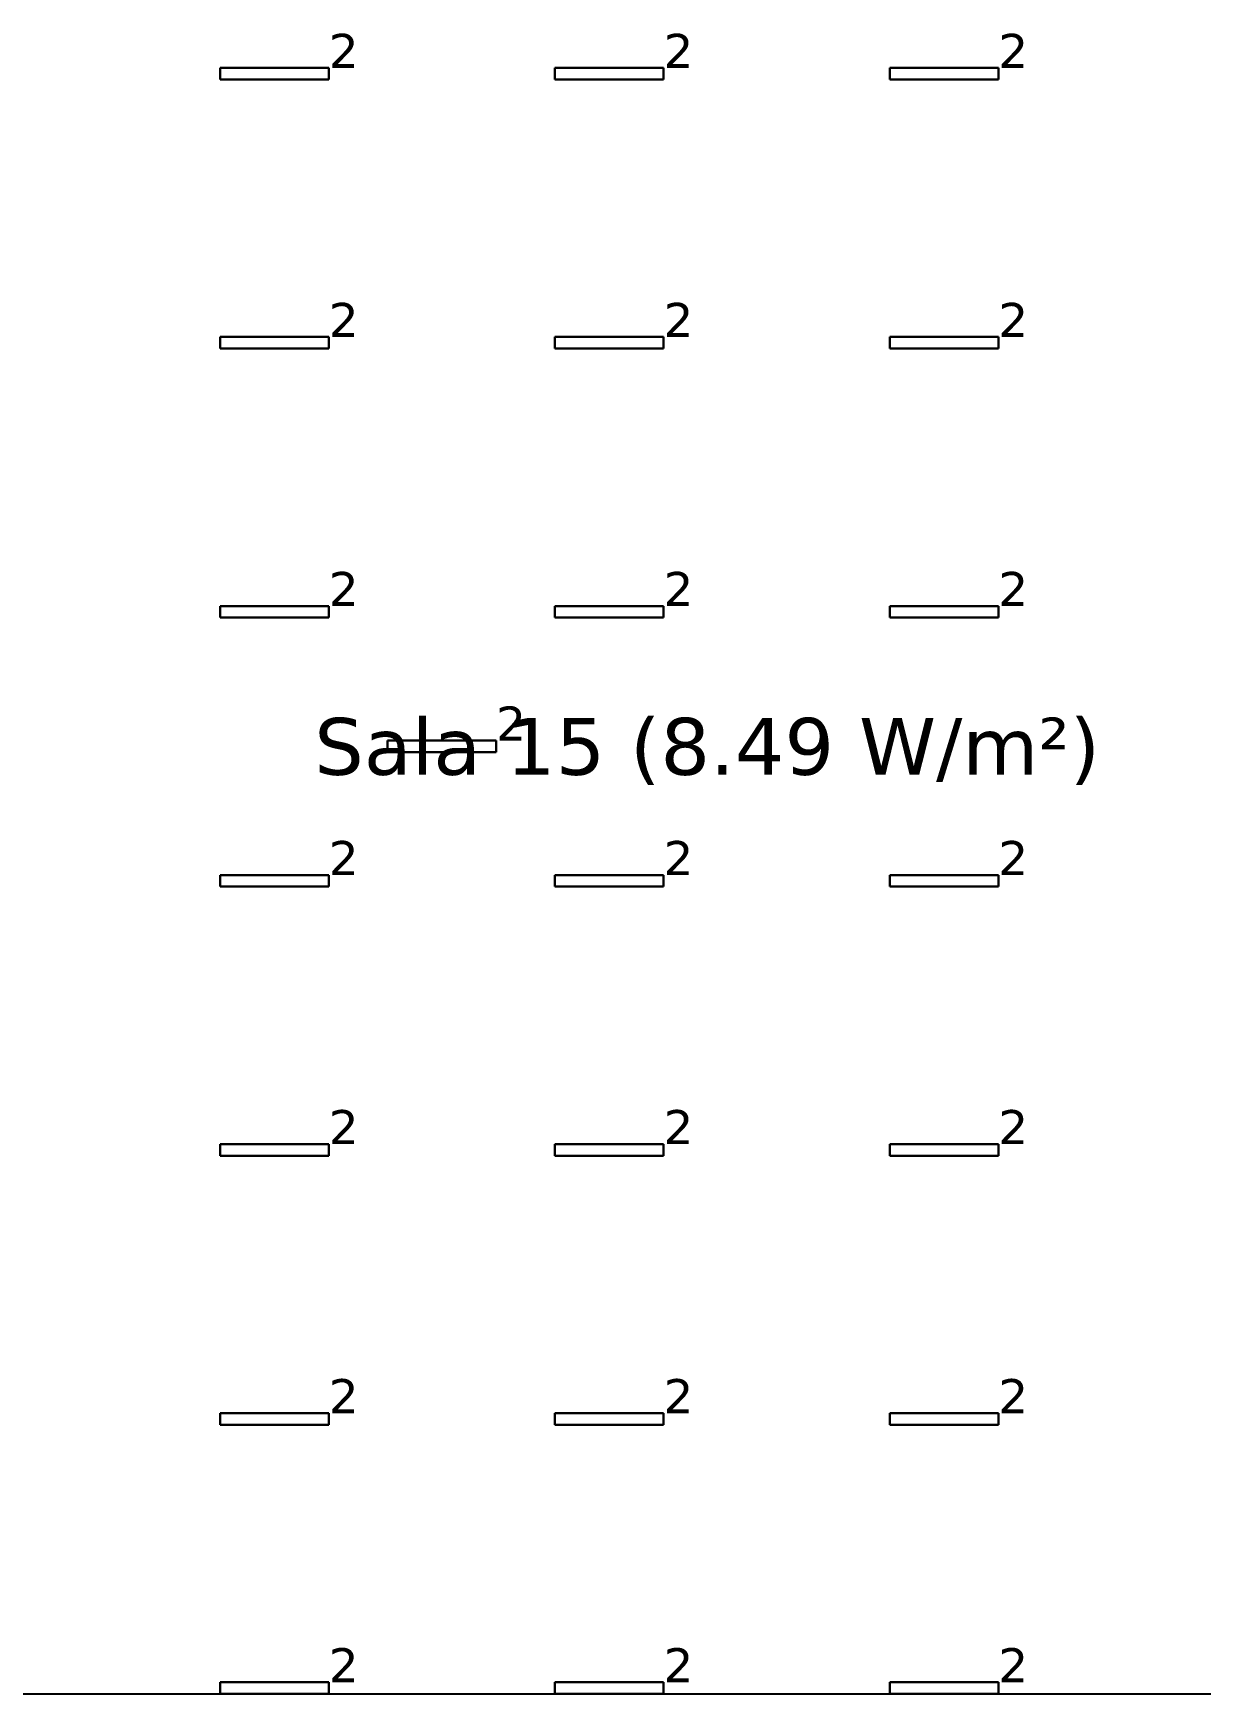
# Model space of a CAD drawing. Header units: inches. Extents: x 28 to 141, y 59 to 110.
# Drawn here: x 96.65 to 102.81, y 59.29 to 68.06 of the extents above; entities that cross this region are included whole.
import ezdxf

# ---------------------------------------------------------------- set-up
doc = ezdxf.new("R2010")
doc.units = ezdxf.units.IN
doc.header["$MEASUREMENT"] = 0
for name, color, linetype, true_color in [('DLX_BLD1_CALC', 3, 'Continuous', 0x00ff00), ('DLX_BLD1_DESC', 7, 'Continuous', 0x969696), ('DLX_BLD1_LUM', 7, 'Continuous', 0xffd400), ('DLX_BLD1_LUMKEY_IDX', 7, 'Continuous', 0x969696)]:
    doc.layers.add(name, color=color, linetype=linetype, true_color=true_color)
doc.styles.add('TableTextStyle', font='')
doc.styles.get('TableTextStyle').set_extended_font_data('VERDANA.TTF')

msp = doc.modelspace()

# ---------------------------------------------------------------- linework, layer by layer
at = {"layer": 'DLX_BLD1_CALC'}
msp.add_polyline3d([(88.8076, 59.2949, 0), (108.8054, 59.2949, 0)], dxfattribs=at)
at = {"layer": 'DLX_BLD1_LUM'}
for points in [[(97.637, 67.8141, 0), (97.637, 67.8751, 0)], [(97.637, 67.8751, 0), (97.637, 67.8751, 0)], [(97.637, 67.8751, 0), (97.637, 67.8141, 0)], [(97.637, 67.8751, 0), (98.21, 67.8751, 0)], [(98.21, 67.8751, 0), (97.637, 67.8751, 0)], [(97.637, 67.8751, 0), (97.637, 67.8751, 0)], [(97.637, 67.8751, 0), (97.637, 67.8141, 0)], [(98.21, 67.8751, 0), (97.637, 67.8751, 0)], [(97.637, 67.8141, 0), (97.637, 67.8751, 0)], [(97.637, 67.8751, 0), (98.21, 67.8751, 0)], [(98.21, 67.8751, 0), (98.21, 67.8141, 0)], [(98.21, 67.8141, 0), (98.21, 67.8751, 0)], [(98.21, 67.8751, 0), (98.21, 67.8751, 0)], [(98.21, 67.8751, 0), (98.21, 67.8751, 0)], [(98.21, 67.8141, 0), (98.21, 67.8751, 0)], [(98.21, 67.8751, 0), (98.21, 67.8141, 0)], [(99.4029, 67.8141, 0), (99.4029, 67.8751, 0)], [(99.4029, 67.8751, 0), (99.4029, 67.8751, 0)], [(99.4029, 67.8751, 0), (99.4029, 67.8141, 0)], [(99.4029, 67.8751, 0), (99.9759, 67.8751, 0)], [(99.9759, 67.8751, 0), (99.4029, 67.8751, 0)], [(99.4029, 67.8751, 0), (99.4029, 67.8751, 0)], [(99.4029, 67.8751, 0), (99.4029, 67.8141, 0)], [(99.9759, 67.8751, 0), (99.4029, 67.8751, 0)], [(99.4029, 67.8141, 0), (99.4029, 67.8751, 0)], [(99.4029, 67.8751, 0), (99.9759, 67.8751, 0)], [(99.9759, 67.8751, 0), (99.9759, 67.8141, 0)], [(99.9759, 67.8141, 0), (99.9759, 67.8751, 0)], [(99.9759, 67.8751, 0), (99.9759, 67.8751, 0)], [(99.9759, 67.8751, 0), (99.9759, 67.8751, 0)], [(99.9759, 67.8141, 0), (99.9759, 67.8751, 0)], [(99.9759, 67.8751, 0), (99.9759, 67.8141, 0)], [(101.1688, 67.8141, 0), (101.1688, 67.8751, 0)], [(101.1688, 67.8751, 0), (101.1688, 67.8751, 0)], [(101.1688, 67.8751, 0), (101.1688, 67.8141, 0)], [(101.1688, 67.8751, 0), (101.7418, 67.8751, 0)], [(101.7418, 67.8751, 0), (101.1688, 67.8751, 0)], [(101.1688, 67.8751, 0), (101.1688, 67.8751, 0)], [(101.1688, 67.8751, 0), (101.1688, 67.8141, 0)], [(101.7418, 67.8751, 0), (101.1688, 67.8751, 0)], [(101.1688, 67.8141, 0), (101.1688, 67.8751, 0)], [(101.1688, 67.8751, 0), (101.7418, 67.8751, 0)], [(101.7418, 67.8751, 0), (101.7418, 67.8141, 0)], [(101.7418, 67.8141, 0), (101.7418, 67.8751, 0)], [(101.7418, 67.8751, 0), (101.7418, 67.8751, 0)], [(101.7418, 67.8751, 0), (101.7418, 67.8751, 0)], [(101.7418, 67.8141, 0), (101.7418, 67.8751, 0)], [(101.7418, 67.8751, 0), (101.7418, 67.8141, 0)], [(98.21, 67.8141, 0), (97.637, 67.8141, 0)], [(97.637, 67.8141, 0), (97.637, 67.8141, 0)], [(97.637, 67.8141, 0), (98.21, 67.8141, 0)], [(97.637, 67.8141, 0), (97.637, 67.8141, 0)], [(97.637, 67.8141, 0), (98.21, 67.8141, 0)], [(98.21, 67.8141, 0), (97.637, 67.8141, 0)], [(98.21, 67.8141, 0), (98.21, 67.8141, 0)], [(98.21, 67.8141, 0), (98.21, 67.8141, 0)], [(99.9759, 67.8141, 0), (99.4029, 67.8141, 0)], [(99.4029, 67.8141, 0), (99.4029, 67.8141, 0)], [(99.4029, 67.8141, 0), (99.9759, 67.8141, 0)], [(99.4029, 67.8141, 0), (99.4029, 67.8141, 0)], [(99.4029, 67.8141, 0), (99.9759, 67.8141, 0)], [(99.9759, 67.8141, 0), (99.4029, 67.8141, 0)], [(99.9759, 67.8141, 0), (99.9759, 67.8141, 0)], [(99.9759, 67.8141, 0), (99.9759, 67.8141, 0)], [(101.7418, 67.8141, 0), (101.1688, 67.8141, 0)], [(101.1688, 67.8141, 0), (101.1688, 67.8141, 0)], [(101.1688, 67.8141, 0), (101.7418, 67.8141, 0)], [(101.1688, 67.8141, 0), (101.1688, 67.8141, 0)], [(101.1688, 67.8141, 0), (101.7418, 67.8141, 0)], [(101.7418, 67.8141, 0), (101.1688, 67.8141, 0)], [(101.7418, 67.8141, 0), (101.7418, 67.8141, 0)], [(101.7418, 67.8141, 0), (101.7418, 67.8141, 0)], [(97.637, 66.3942, 0), (97.637, 66.4552, 0)], [(97.637, 66.4552, 0), (97.637, 66.4552, 0)], [(97.637, 66.4552, 0), (97.637, 66.3942, 0)], [(97.637, 66.4552, 0), (98.21, 66.4552, 0)], [(98.21, 66.4552, 0), (97.637, 66.4552, 0)], [(97.637, 66.4552, 0), (97.637, 66.4552, 0)], [(97.637, 66.4552, 0), (97.637, 66.3942, 0)], [(98.21, 66.4552, 0), (97.637, 66.4552, 0)], [(97.637, 66.3942, 0), (97.637, 66.4552, 0)], [(97.637, 66.4552, 0), (98.21, 66.4552, 0)], [(98.21, 66.4552, 0), (98.21, 66.3942, 0)], [(98.21, 66.3942, 0), (98.21, 66.4552, 0)], [(98.21, 66.4552, 0), (98.21, 66.4552, 0)], [(98.21, 66.4552, 0), (98.21, 66.4552, 0)], [(98.21, 66.3942, 0), (98.21, 66.4552, 0)], [(98.21, 66.4552, 0), (98.21, 66.3942, 0)], [(99.4029, 66.3942, 0), (99.4029, 66.4552, 0)], [(99.4029, 66.4552, 0), (99.4029, 66.4552, 0)], [(99.4029, 66.4552, 0), (99.4029, 66.3942, 0)], [(99.4029, 66.4552, 0), (99.9759, 66.4552, 0)], [(99.9759, 66.4552, 0), (99.4029, 66.4552, 0)], [(99.4029, 66.4552, 0), (99.4029, 66.4552, 0)], [(99.4029, 66.4552, 0), (99.4029, 66.3942, 0)], [(99.9759, 66.4552, 0), (99.4029, 66.4552, 0)], [(99.4029, 66.3942, 0), (99.4029, 66.4552, 0)], [(99.4029, 66.4552, 0), (99.9759, 66.4552, 0)], [(99.9759, 66.4552, 0), (99.9759, 66.3942, 0)], [(99.9759, 66.3942, 0), (99.9759, 66.4552, 0)], [(99.9759, 66.4552, 0), (99.9759, 66.4552, 0)], [(99.9759, 66.4552, 0), (99.9759, 66.4552, 0)], [(99.9759, 66.3942, 0), (99.9759, 66.4552, 0)], [(99.9759, 66.4552, 0), (99.9759, 66.3942, 0)], [(101.1688, 66.3942, 0), (101.1688, 66.4552, 0)], [(101.1688, 66.4552, 0), (101.1688, 66.4552, 0)], [(101.1688, 66.4552, 0), (101.1688, 66.3942, 0)], [(101.1688, 66.4552, 0), (101.7418, 66.4552, 0)], [(101.7418, 66.4552, 0), (101.1688, 66.4552, 0)], [(101.1688, 66.4552, 0), (101.1688, 66.4552, 0)], [(101.1688, 66.4552, 0), (101.1688, 66.3942, 0)], [(101.7418, 66.4552, 0), (101.1688, 66.4552, 0)], [(101.1688, 66.3942, 0), (101.1688, 66.4552, 0)], [(101.1688, 66.4552, 0), (101.7418, 66.4552, 0)], [(101.7418, 66.4552, 0), (101.7418, 66.3942, 0)], [(101.7418, 66.3942, 0), (101.7418, 66.4552, 0)], [(101.7418, 66.4552, 0), (101.7418, 66.4552, 0)], [(101.7418, 66.4552, 0), (101.7418, 66.4552, 0)], [(101.7418, 66.3942, 0), (101.7418, 66.4552, 0)], [(101.7418, 66.4552, 0), (101.7418, 66.3942, 0)], [(98.21, 66.3942, 0), (97.637, 66.3942, 0)], [(97.637, 66.3942, 0), (97.637, 66.3942, 0)], [(97.637, 66.3942, 0), (98.21, 66.3942, 0)], [(97.637, 66.3942, 0), (97.637, 66.3942, 0)], [(97.637, 66.3942, 0), (98.21, 66.3942, 0)], [(98.21, 66.3942, 0), (97.637, 66.3942, 0)], [(98.21, 66.3942, 0), (98.21, 66.3942, 0)], [(98.21, 66.3942, 0), (98.21, 66.3942, 0)], [(99.9759, 66.3942, 0), (99.4029, 66.3942, 0)], [(99.4029, 66.3942, 0), (99.4029, 66.3942, 0)], [(99.4029, 66.3942, 0), (99.9759, 66.3942, 0)], [(99.4029, 66.3942, 0), (99.4029, 66.3942, 0)], [(99.4029, 66.3942, 0), (99.9759, 66.3942, 0)], [(99.9759, 66.3942, 0), (99.4029, 66.3942, 0)], [(99.9759, 66.3942, 0), (99.9759, 66.3942, 0)], [(99.9759, 66.3942, 0), (99.9759, 66.3942, 0)], [(101.7418, 66.3942, 0), (101.1688, 66.3942, 0)], [(101.1688, 66.3942, 0), (101.1688, 66.3942, 0)], [(101.1688, 66.3942, 0), (101.7418, 66.3942, 0)], [(101.1688, 66.3942, 0), (101.1688, 66.3942, 0)], [(101.1688, 66.3942, 0), (101.7418, 66.3942, 0)], [(101.7418, 66.3942, 0), (101.1688, 66.3942, 0)], [(101.7418, 66.3942, 0), (101.7418, 66.3942, 0)], [(101.7418, 66.3942, 0), (101.7418, 66.3942, 0)], [(97.637, 64.9743, 0), (97.637, 65.0354, 0)], [(97.637, 65.0354, 0), (97.637, 65.0354, 0)], [(97.637, 65.0354, 0), (97.637, 64.9743, 0)], [(97.637, 65.0354, 0), (98.21, 65.0354, 0)], [(98.21, 65.0354, 0), (97.637, 65.0354, 0)], [(97.637, 65.0354, 0), (97.637, 65.0354, 0)], [(97.637, 65.0354, 0), (97.637, 64.9743, 0)], [(98.21, 65.0354, 0), (97.637, 65.0354, 0)], [(97.637, 64.9743, 0), (97.637, 65.0354, 0)], [(97.637, 65.0354, 0), (98.21, 65.0354, 0)], [(98.21, 65.0354, 0), (98.21, 64.9743, 0)], [(98.21, 64.9743, 0), (98.21, 65.0354, 0)], [(98.21, 65.0354, 0), (98.21, 65.0354, 0)], [(98.21, 65.0354, 0), (98.21, 65.0354, 0)], [(98.21, 64.9743, 0), (98.21, 65.0354, 0)], [(98.21, 65.0354, 0), (98.21, 64.9743, 0)], [(99.4029, 64.9743, 0), (99.4029, 65.0354, 0)], [(99.4029, 65.0354, 0), (99.4029, 65.0354, 0)], [(99.4029, 65.0354, 0), (99.4029, 64.9743, 0)], [(99.4029, 65.0354, 0), (99.9759, 65.0354, 0)], [(99.9759, 65.0354, 0), (99.4029, 65.0354, 0)], [(99.4029, 65.0354, 0), (99.4029, 65.0354, 0)], [(99.4029, 65.0354, 0), (99.4029, 64.9743, 0)], [(99.9759, 65.0354, 0), (99.4029, 65.0354, 0)], [(99.4029, 64.9743, 0), (99.4029, 65.0354, 0)], [(99.4029, 65.0354, 0), (99.9759, 65.0354, 0)], [(99.9759, 65.0354, 0), (99.9759, 64.9743, 0)], [(99.9759, 64.9743, 0), (99.9759, 65.0354, 0)], [(99.9759, 65.0354, 0), (99.9759, 65.0354, 0)], [(99.9759, 65.0354, 0), (99.9759, 65.0354, 0)], [(99.9759, 64.9743, 0), (99.9759, 65.0354, 0)], [(99.9759, 65.0354, 0), (99.9759, 64.9743, 0)], [(101.1688, 64.9743, 0), (101.1688, 65.0354, 0)], [(101.1688, 65.0354, 0), (101.1688, 65.0354, 0)], [(101.1688, 65.0354, 0), (101.1688, 64.9743, 0)], [(101.1688, 65.0354, 0), (101.7418, 65.0354, 0)], [(101.7418, 65.0354, 0), (101.1688, 65.0354, 0)], [(101.1688, 65.0354, 0), (101.1688, 65.0354, 0)], [(101.1688, 65.0354, 0), (101.1688, 64.9743, 0)], [(101.7418, 65.0354, 0), (101.1688, 65.0354, 0)], [(101.1688, 64.9743, 0), (101.1688, 65.0354, 0)], [(101.1688, 65.0354, 0), (101.7418, 65.0354, 0)], [(101.7418, 65.0354, 0), (101.7418, 64.9743, 0)], [(101.7418, 64.9743, 0), (101.7418, 65.0354, 0)], [(101.7418, 65.0354, 0), (101.7418, 65.0354, 0)], [(101.7418, 65.0354, 0), (101.7418, 65.0354, 0)], [(101.7418, 64.9743, 0), (101.7418, 65.0354, 0)], [(101.7418, 65.0354, 0), (101.7418, 64.9743, 0)], [(98.21, 64.9743, 0), (97.637, 64.9743, 0)], [(97.637, 64.9743, 0), (97.637, 64.9743, 0)], [(97.637, 64.9743, 0), (98.21, 64.9743, 0)], [(97.637, 64.9743, 0), (97.637, 64.9743, 0)], [(97.637, 64.9743, 0), (98.21, 64.9743, 0)], [(98.21, 64.9743, 0), (97.637, 64.9743, 0)], [(98.21, 64.9743, 0), (98.21, 64.9743, 0)], [(98.21, 64.9743, 0), (98.21, 64.9743, 0)], [(99.9759, 64.9743, 0), (99.4029, 64.9743, 0)], [(99.4029, 64.9743, 0), (99.4029, 64.9743, 0)], [(99.4029, 64.9743, 0), (99.9759, 64.9743, 0)], [(99.4029, 64.9743, 0), (99.4029, 64.9743, 0)], [(99.4029, 64.9743, 0), (99.9759, 64.9743, 0)], [(99.9759, 64.9743, 0), (99.4029, 64.9743, 0)], [(99.9759, 64.9743, 0), (99.9759, 64.9743, 0)], [(99.9759, 64.9743, 0), (99.9759, 64.9743, 0)], [(101.7418, 64.9743, 0), (101.1688, 64.9743, 0)], [(101.1688, 64.9743, 0), (101.1688, 64.9743, 0)], [(101.1688, 64.9743, 0), (101.7418, 64.9743, 0)], [(101.1688, 64.9743, 0), (101.1688, 64.9743, 0)], [(101.1688, 64.9743, 0), (101.7418, 64.9743, 0)], [(101.7418, 64.9743, 0), (101.1688, 64.9743, 0)], [(101.7418, 64.9743, 0), (101.7418, 64.9743, 0)], [(101.7418, 64.9743, 0), (101.7418, 64.9743, 0)], [(98.52, 64.2644, 0), (98.52, 64.3254, 0)], [(98.52, 64.3254, 0), (98.52, 64.3254, 0)], [(98.52, 64.3254, 0), (98.52, 64.2644, 0)], [(98.52, 64.3254, 0), (99.093, 64.3254, 0)], [(99.093, 64.3254, 0), (98.52, 64.3254, 0)], [(98.52, 64.3254, 0), (98.52, 64.3254, 0)], [(98.52, 64.3254, 0), (98.52, 64.2644, 0)], [(99.093, 64.3254, 0), (98.52, 64.3254, 0)], [(98.52, 64.2644, 0), (98.52, 64.3254, 0)], [(98.52, 64.3254, 0), (99.093, 64.3254, 0)], [(99.093, 64.3254, 0), (99.093, 64.2644, 0)], [(99.093, 64.2644, 0), (99.093, 64.3254, 0)], [(99.093, 64.3254, 0), (99.093, 64.3254, 0)], [(99.093, 64.3254, 0), (99.093, 64.3254, 0)], [(99.093, 64.2644, 0), (99.093, 64.3254, 0)], [(99.093, 64.3254, 0), (99.093, 64.2644, 0)], [(99.093, 64.2644, 0), (98.52, 64.2644, 0)], [(98.52, 64.2644, 0), (98.52, 64.2644, 0)], [(98.52, 64.2644, 0), (99.093, 64.2644, 0)], [(98.52, 64.2644, 0), (98.52, 64.2644, 0)], [(98.52, 64.2644, 0), (99.093, 64.2644, 0)], [(99.093, 64.2644, 0), (98.52, 64.2644, 0)], [(99.093, 64.2644, 0), (99.093, 64.2644, 0)], [(99.093, 64.2644, 0), (99.093, 64.2644, 0)], [(97.637, 63.5545, 0), (97.637, 63.6155, 0)], [(97.637, 63.6155, 0), (97.637, 63.6155, 0)], [(97.637, 63.6155, 0), (97.637, 63.5545, 0)], [(97.637, 63.6155, 0), (98.21, 63.6155, 0)], [(98.21, 63.6155, 0), (97.637, 63.6155, 0)], [(97.637, 63.6155, 0), (97.637, 63.6155, 0)], [(97.637, 63.6155, 0), (97.637, 63.5545, 0)], [(98.21, 63.6155, 0), (97.637, 63.6155, 0)], [(97.637, 63.5545, 0), (97.637, 63.6155, 0)], [(97.637, 63.6155, 0), (98.21, 63.6155, 0)], [(98.21, 63.5545, 0), (97.637, 63.5545, 0)], [(97.637, 63.5545, 0), (97.637, 63.5545, 0)], [(97.637, 63.5545, 0), (98.21, 63.5545, 0)], [(97.637, 63.5545, 0), (97.637, 63.5545, 0)], [(97.637, 63.5545, 0), (98.21, 63.5545, 0)], [(98.21, 63.5545, 0), (97.637, 63.5545, 0)], [(98.21, 63.6155, 0), (98.21, 63.5545, 0)], [(98.21, 63.5545, 0), (98.21, 63.6155, 0)], [(98.21, 63.6155, 0), (98.21, 63.6155, 0)], [(98.21, 63.6155, 0), (98.21, 63.6155, 0)], [(98.21, 63.5545, 0), (98.21, 63.6155, 0)], [(98.21, 63.6155, 0), (98.21, 63.5545, 0)], [(98.21, 63.5545, 0), (98.21, 63.5545, 0)], [(98.21, 63.5545, 0), (98.21, 63.5545, 0)], [(99.4029, 63.5545, 0), (99.4029, 63.6155, 0)], [(99.4029, 63.6155, 0), (99.4029, 63.6155, 0)], [(99.4029, 63.6155, 0), (99.4029, 63.5545, 0)], [(99.4029, 63.6155, 0), (99.9759, 63.6155, 0)], [(99.9759, 63.6155, 0), (99.4029, 63.6155, 0)], [(99.4029, 63.6155, 0), (99.4029, 63.6155, 0)], [(99.4029, 63.6155, 0), (99.4029, 63.5545, 0)], [(99.9759, 63.6155, 0), (99.4029, 63.6155, 0)], [(99.4029, 63.5545, 0), (99.4029, 63.6155, 0)], [(99.4029, 63.6155, 0), (99.9759, 63.6155, 0)], [(99.9759, 63.5545, 0), (99.4029, 63.5545, 0)], [(99.4029, 63.5545, 0), (99.4029, 63.5545, 0)], [(99.4029, 63.5545, 0), (99.9759, 63.5545, 0)], [(99.4029, 63.5545, 0), (99.4029, 63.5545, 0)], [(99.4029, 63.5545, 0), (99.9759, 63.5545, 0)], [(99.9759, 63.5545, 0), (99.4029, 63.5545, 0)], [(99.9759, 63.6155, 0), (99.9759, 63.5545, 0)], [(99.9759, 63.5545, 0), (99.9759, 63.6155, 0)], [(99.9759, 63.6155, 0), (99.9759, 63.6155, 0)], [(99.9759, 63.6155, 0), (99.9759, 63.6155, 0)], [(99.9759, 63.5545, 0), (99.9759, 63.6155, 0)], [(99.9759, 63.6155, 0), (99.9759, 63.5545, 0)], [(99.9759, 63.5545, 0), (99.9759, 63.5545, 0)], [(99.9759, 63.5545, 0), (99.9759, 63.5545, 0)], [(101.1688, 63.5545, 0), (101.1688, 63.6155, 0)], [(101.1688, 63.6155, 0), (101.1688, 63.6155, 0)], [(101.1688, 63.6155, 0), (101.1688, 63.5545, 0)], [(101.1688, 63.6155, 0), (101.7418, 63.6155, 0)], [(101.7418, 63.6155, 0), (101.1688, 63.6155, 0)], [(101.1688, 63.6155, 0), (101.1688, 63.6155, 0)], [(101.1688, 63.6155, 0), (101.1688, 63.5545, 0)], [(101.7418, 63.6155, 0), (101.1688, 63.6155, 0)], [(101.1688, 63.5545, 0), (101.1688, 63.6155, 0)], [(101.1688, 63.6155, 0), (101.7418, 63.6155, 0)], [(101.7418, 63.5545, 0), (101.1688, 63.5545, 0)], [(101.1688, 63.5545, 0), (101.1688, 63.5545, 0)], [(101.1688, 63.5545, 0), (101.7418, 63.5545, 0)], [(101.1688, 63.5545, 0), (101.1688, 63.5545, 0)], [(101.1688, 63.5545, 0), (101.7418, 63.5545, 0)], [(101.7418, 63.5545, 0), (101.1688, 63.5545, 0)], [(101.7418, 63.6155, 0), (101.7418, 63.5545, 0)], [(101.7418, 63.5545, 0), (101.7418, 63.6155, 0)], [(101.7418, 63.6155, 0), (101.7418, 63.6155, 0)], [(101.7418, 63.6155, 0), (101.7418, 63.6155, 0)], [(101.7418, 63.5545, 0), (101.7418, 63.6155, 0)], [(101.7418, 63.6155, 0), (101.7418, 63.5545, 0)], [(101.7418, 63.5545, 0), (101.7418, 63.5545, 0)], [(101.7418, 63.5545, 0), (101.7418, 63.5545, 0)], [(97.637, 62.1346, 0), (97.637, 62.1956, 0)], [(97.637, 62.1956, 0), (97.637, 62.1956, 0)], [(97.637, 62.1956, 0), (97.637, 62.1346, 0)], [(97.637, 62.1956, 0), (98.21, 62.1956, 0)], [(98.21, 62.1956, 0), (97.637, 62.1956, 0)], [(97.637, 62.1956, 0), (97.637, 62.1956, 0)], [(97.637, 62.1956, 0), (97.637, 62.1346, 0)], [(98.21, 62.1956, 0), (97.637, 62.1956, 0)], [(97.637, 62.1346, 0), (97.637, 62.1956, 0)], [(97.637, 62.1956, 0), (98.21, 62.1956, 0)], [(98.21, 62.1346, 0), (97.637, 62.1346, 0)], [(97.637, 62.1346, 0), (97.637, 62.1346, 0)], [(97.637, 62.1346, 0), (98.21, 62.1346, 0)], [(97.637, 62.1346, 0), (97.637, 62.1346, 0)], [(97.637, 62.1346, 0), (98.21, 62.1346, 0)], [(98.21, 62.1346, 0), (97.637, 62.1346, 0)], [(98.21, 62.1956, 0), (98.21, 62.1346, 0)], [(98.21, 62.1346, 0), (98.21, 62.1956, 0)], [(98.21, 62.1956, 0), (98.21, 62.1956, 0)], [(98.21, 62.1956, 0), (98.21, 62.1956, 0)], [(98.21, 62.1346, 0), (98.21, 62.1956, 0)], [(98.21, 62.1956, 0), (98.21, 62.1346, 0)], [(98.21, 62.1346, 0), (98.21, 62.1346, 0)], [(98.21, 62.1346, 0), (98.21, 62.1346, 0)], [(99.4029, 62.1346, 0), (99.4029, 62.1956, 0)], [(99.4029, 62.1956, 0), (99.4029, 62.1956, 0)], [(99.4029, 62.1956, 0), (99.4029, 62.1346, 0)], [(99.4029, 62.1956, 0), (99.9759, 62.1956, 0)], [(99.9759, 62.1956, 0), (99.4029, 62.1956, 0)], [(99.4029, 62.1956, 0), (99.4029, 62.1956, 0)], [(99.4029, 62.1956, 0), (99.4029, 62.1346, 0)], [(99.9759, 62.1956, 0), (99.4029, 62.1956, 0)], [(99.4029, 62.1346, 0), (99.4029, 62.1956, 0)], [(99.4029, 62.1956, 0), (99.9759, 62.1956, 0)], [(99.9759, 62.1346, 0), (99.4029, 62.1346, 0)], [(99.4029, 62.1346, 0), (99.4029, 62.1346, 0)], [(99.4029, 62.1346, 0), (99.9759, 62.1346, 0)], [(99.4029, 62.1346, 0), (99.4029, 62.1346, 0)], [(99.4029, 62.1346, 0), (99.9759, 62.1346, 0)], [(99.9759, 62.1346, 0), (99.4029, 62.1346, 0)], [(99.9759, 62.1956, 0), (99.9759, 62.1346, 0)], [(99.9759, 62.1346, 0), (99.9759, 62.1956, 0)], [(99.9759, 62.1956, 0), (99.9759, 62.1956, 0)], [(99.9759, 62.1956, 0), (99.9759, 62.1956, 0)], [(99.9759, 62.1346, 0), (99.9759, 62.1956, 0)], [(99.9759, 62.1956, 0), (99.9759, 62.1346, 0)], [(99.9759, 62.1346, 0), (99.9759, 62.1346, 0)], [(99.9759, 62.1346, 0), (99.9759, 62.1346, 0)], [(101.1688, 62.1346, 0), (101.1688, 62.1956, 0)], [(101.1688, 62.1956, 0), (101.1688, 62.1956, 0)], [(101.1688, 62.1956, 0), (101.1688, 62.1346, 0)], [(101.1688, 62.1956, 0), (101.7418, 62.1956, 0)], [(101.7418, 62.1956, 0), (101.1688, 62.1956, 0)], [(101.1688, 62.1956, 0), (101.1688, 62.1956, 0)], [(101.1688, 62.1956, 0), (101.1688, 62.1346, 0)], [(101.7418, 62.1956, 0), (101.1688, 62.1956, 0)], [(101.1688, 62.1346, 0), (101.1688, 62.1956, 0)], [(101.1688, 62.1956, 0), (101.7418, 62.1956, 0)], [(101.7418, 62.1346, 0), (101.1688, 62.1346, 0)], [(101.1688, 62.1346, 0), (101.1688, 62.1346, 0)], [(101.1688, 62.1346, 0), (101.7418, 62.1346, 0)], [(101.1688, 62.1346, 0), (101.1688, 62.1346, 0)], [(101.1688, 62.1346, 0), (101.7418, 62.1346, 0)], [(101.7418, 62.1346, 0), (101.1688, 62.1346, 0)], [(101.7418, 62.1956, 0), (101.7418, 62.1346, 0)], [(101.7418, 62.1346, 0), (101.7418, 62.1956, 0)], [(101.7418, 62.1956, 0), (101.7418, 62.1956, 0)], [(101.7418, 62.1956, 0), (101.7418, 62.1956, 0)], [(101.7418, 62.1346, 0), (101.7418, 62.1956, 0)], [(101.7418, 62.1956, 0), (101.7418, 62.1346, 0)], [(101.7418, 62.1346, 0), (101.7418, 62.1346, 0)], [(101.7418, 62.1346, 0), (101.7418, 62.1346, 0)], [(97.637, 60.7148, 0), (97.637, 60.7758, 0)], [(97.637, 60.7758, 0), (97.637, 60.7758, 0)], [(97.637, 60.7758, 0), (97.637, 60.7148, 0)], [(97.637, 60.7758, 0), (98.21, 60.7758, 0)], [(98.21, 60.7758, 0), (97.637, 60.7758, 0)], [(97.637, 60.7758, 0), (97.637, 60.7758, 0)], [(97.637, 60.7758, 0), (97.637, 60.7148, 0)], [(98.21, 60.7758, 0), (97.637, 60.7758, 0)], [(97.637, 60.7148, 0), (97.637, 60.7758, 0)], [(97.637, 60.7758, 0), (98.21, 60.7758, 0)], [(98.21, 60.7758, 0), (98.21, 60.7148, 0)], [(98.21, 60.7148, 0), (98.21, 60.7758, 0)], [(98.21, 60.7758, 0), (98.21, 60.7758, 0)], [(98.21, 60.7758, 0), (98.21, 60.7758, 0)], [(98.21, 60.7148, 0), (98.21, 60.7758, 0)], [(98.21, 60.7758, 0), (98.21, 60.7148, 0)], [(99.4029, 60.7148, 0), (99.4029, 60.7758, 0)], [(99.4029, 60.7758, 0), (99.4029, 60.7758, 0)], [(99.4029, 60.7758, 0), (99.4029, 60.7148, 0)], [(99.4029, 60.7758, 0), (99.9759, 60.7758, 0)], [(99.9759, 60.7758, 0), (99.4029, 60.7758, 0)], [(99.4029, 60.7758, 0), (99.4029, 60.7758, 0)], [(99.4029, 60.7758, 0), (99.4029, 60.7148, 0)], [(99.9759, 60.7758, 0), (99.4029, 60.7758, 0)], [(99.4029, 60.7148, 0), (99.4029, 60.7758, 0)], [(99.4029, 60.7758, 0), (99.9759, 60.7758, 0)], [(99.9759, 60.7758, 0), (99.9759, 60.7148, 0)], [(99.9759, 60.7148, 0), (99.9759, 60.7758, 0)], [(99.9759, 60.7758, 0), (99.9759, 60.7758, 0)], [(99.9759, 60.7758, 0), (99.9759, 60.7758, 0)], [(99.9759, 60.7148, 0), (99.9759, 60.7758, 0)], [(99.9759, 60.7758, 0), (99.9759, 60.7148, 0)], [(101.1688, 60.7148, 0), (101.1688, 60.7758, 0)], [(101.1688, 60.7758, 0), (101.1688, 60.7758, 0)], [(101.1688, 60.7758, 0), (101.1688, 60.7148, 0)], [(101.1688, 60.7758, 0), (101.7418, 60.7758, 0)], [(101.7418, 60.7758, 0), (101.1688, 60.7758, 0)], [(101.1688, 60.7758, 0), (101.1688, 60.7758, 0)], [(101.1688, 60.7758, 0), (101.1688, 60.7148, 0)], [(101.7418, 60.7758, 0), (101.1688, 60.7758, 0)], [(101.1688, 60.7148, 0), (101.1688, 60.7758, 0)], [(101.1688, 60.7758, 0), (101.7418, 60.7758, 0)], [(101.7418, 60.7758, 0), (101.7418, 60.7148, 0)], [(101.7418, 60.7148, 0), (101.7418, 60.7758, 0)], [(101.7418, 60.7758, 0), (101.7418, 60.7758, 0)], [(101.7418, 60.7758, 0), (101.7418, 60.7758, 0)], [(101.7418, 60.7148, 0), (101.7418, 60.7758, 0)], [(101.7418, 60.7758, 0), (101.7418, 60.7148, 0)], [(98.21, 60.7148, 0), (97.637, 60.7148, 0)], [(97.637, 60.7148, 0), (97.637, 60.7148, 0)], [(97.637, 60.7148, 0), (98.21, 60.7148, 0)], [(97.637, 60.7148, 0), (97.637, 60.7148, 0)], [(97.637, 60.7148, 0), (98.21, 60.7148, 0)], [(98.21, 60.7148, 0), (97.637, 60.7148, 0)], [(98.21, 60.7148, 0), (98.21, 60.7148, 0)], [(98.21, 60.7148, 0), (98.21, 60.7148, 0)], [(99.9759, 60.7148, 0), (99.4029, 60.7148, 0)], [(99.4029, 60.7148, 0), (99.4029, 60.7148, 0)], [(99.4029, 60.7148, 0), (99.9759, 60.7148, 0)], [(99.4029, 60.7148, 0), (99.4029, 60.7148, 0)], [(99.4029, 60.7148, 0), (99.9759, 60.7148, 0)], [(99.9759, 60.7148, 0), (99.4029, 60.7148, 0)], [(99.9759, 60.7148, 0), (99.9759, 60.7148, 0)], [(99.9759, 60.7148, 0), (99.9759, 60.7148, 0)], [(101.7418, 60.7148, 0), (101.1688, 60.7148, 0)], [(101.1688, 60.7148, 0), (101.1688, 60.7148, 0)], [(101.1688, 60.7148, 0), (101.7418, 60.7148, 0)], [(101.1688, 60.7148, 0), (101.1688, 60.7148, 0)], [(101.1688, 60.7148, 0), (101.7418, 60.7148, 0)], [(101.7418, 60.7148, 0), (101.1688, 60.7148, 0)], [(101.7418, 60.7148, 0), (101.7418, 60.7148, 0)], [(101.7418, 60.7148, 0), (101.7418, 60.7148, 0)], [(97.637, 59.2949, 0), (97.637, 59.3559, 0)], [(97.637, 59.3559, 0), (97.637, 59.3559, 0)], [(97.637, 59.3559, 0), (97.637, 59.2949, 0)], [(97.637, 59.3559, 0), (98.21, 59.3559, 0)], [(98.21, 59.3559, 0), (97.637, 59.3559, 0)], [(97.637, 59.3559, 0), (97.637, 59.3559, 0)], [(97.637, 59.3559, 0), (97.637, 59.2949, 0)], [(98.21, 59.3559, 0), (97.637, 59.3559, 0)], [(97.637, 59.2949, 0), (97.637, 59.3559, 0)], [(97.637, 59.3559, 0), (98.21, 59.3559, 0)], [(98.21, 59.3559, 0), (98.21, 59.2949, 0)], [(98.21, 59.2949, 0), (98.21, 59.3559, 0)], [(98.21, 59.3559, 0), (98.21, 59.3559, 0)], [(98.21, 59.3559, 0), (98.21, 59.3559, 0)], [(98.21, 59.2949, 0), (98.21, 59.3559, 0)], [(98.21, 59.3559, 0), (98.21, 59.2949, 0)], [(99.4029, 59.2949, 0), (99.4029, 59.3559, 0)], [(99.4029, 59.3559, 0), (99.4029, 59.3559, 0)], [(99.4029, 59.3559, 0), (99.4029, 59.2949, 0)], [(99.4029, 59.3559, 0), (99.9759, 59.3559, 0)], [(99.9759, 59.3559, 0), (99.4029, 59.3559, 0)], [(99.4029, 59.3559, 0), (99.4029, 59.3559, 0)], [(99.4029, 59.3559, 0), (99.4029, 59.2949, 0)], [(99.9759, 59.3559, 0), (99.4029, 59.3559, 0)], [(99.4029, 59.2949, 0), (99.4029, 59.3559, 0)], [(99.4029, 59.3559, 0), (99.9759, 59.3559, 0)], [(99.9759, 59.3559, 0), (99.9759, 59.2949, 0)], [(99.9759, 59.2949, 0), (99.9759, 59.3559, 0)], [(99.9759, 59.3559, 0), (99.9759, 59.3559, 0)], [(99.9759, 59.3559, 0), (99.9759, 59.3559, 0)], [(99.9759, 59.2949, 0), (99.9759, 59.3559, 0)], [(99.9759, 59.3559, 0), (99.9759, 59.2949, 0)], [(101.1688, 59.2949, 0), (101.1688, 59.3559, 0)], [(101.1688, 59.3559, 0), (101.1688, 59.3559, 0)], [(101.1688, 59.3559, 0), (101.1688, 59.2949, 0)], [(101.1688, 59.3559, 0), (101.7418, 59.3559, 0)], [(101.7418, 59.3559, 0), (101.1688, 59.3559, 0)], [(101.1688, 59.3559, 0), (101.1688, 59.3559, 0)], [(101.1688, 59.3559, 0), (101.1688, 59.2949, 0)], [(101.7418, 59.3559, 0), (101.1688, 59.3559, 0)], [(101.1688, 59.2949, 0), (101.1688, 59.3559, 0)], [(101.1688, 59.3559, 0), (101.7418, 59.3559, 0)], [(101.7418, 59.3559, 0), (101.7418, 59.2949, 0)], [(101.7418, 59.2949, 0), (101.7418, 59.3559, 0)], [(101.7418, 59.3559, 0), (101.7418, 59.3559, 0)], [(101.7418, 59.3559, 0), (101.7418, 59.3559, 0)], [(101.7418, 59.2949, 0), (101.7418, 59.3559, 0)], [(101.7418, 59.3559, 0), (101.7418, 59.2949, 0)], [(98.21, 59.2949, 0), (97.637, 59.2949, 0)], [(97.637, 59.2949, 0), (97.637, 59.2949, 0)], [(97.637, 59.2949, 0), (98.21, 59.2949, 0)], [(97.637, 59.2949, 0), (97.637, 59.2949, 0)], [(97.637, 59.2949, 0), (98.21, 59.2949, 0)], [(98.21, 59.2949, 0), (97.637, 59.2949, 0)], [(98.21, 59.2949, 0), (98.21, 59.2949, 0)], [(98.21, 59.2949, 0), (98.21, 59.2949, 0)], [(99.9759, 59.2949, 0), (99.4029, 59.2949, 0)], [(99.4029, 59.2949, 0), (99.4029, 59.2949, 0)], [(99.4029, 59.2949, 0), (99.9759, 59.2949, 0)], [(99.4029, 59.2949, 0), (99.4029, 59.2949, 0)], [(99.4029, 59.2949, 0), (99.9759, 59.2949, 0)], [(99.9759, 59.2949, 0), (99.4029, 59.2949, 0)], [(99.9759, 59.2949, 0), (99.9759, 59.2949, 0)], [(99.9759, 59.2949, 0), (99.9759, 59.2949, 0)], [(101.7418, 59.2949, 0), (101.1688, 59.2949, 0)], [(101.1688, 59.2949, 0), (101.1688, 59.2949, 0)], [(101.1688, 59.2949, 0), (101.7418, 59.2949, 0)], [(101.1688, 59.2949, 0), (101.1688, 59.2949, 0)], [(101.1688, 59.2949, 0), (101.7418, 59.2949, 0)], [(101.7418, 59.2949, 0), (101.1688, 59.2949, 0)], [(101.7418, 59.2949, 0), (101.7418, 59.2949, 0)], [(101.7418, 59.2949, 0), (101.7418, 59.2949, 0)]]:
    msp.add_polyline3d(points, dxfattribs=at)

# ---------------------------------------------------------------- texts
at = {"layer": 'DLX_BLD1_DESC', "style": 'TableTextStyle'}
msp.add_text('Sala 15 (8.49 W/m²)', height=0.3, dxfattribs=at).set_placement((98.1336, 64.1449))
at = {"layer": 'DLX_BLD1_LUMKEY_IDX', "style": 'TableTextStyle'}
for p in [(98.21, 67.8751), (99.9759, 67.8751), (101.7418, 67.8751), (98.21, 66.4552), (99.9759, 66.4552), (101.7418, 66.4552), (98.21, 65.0354), (99.9759, 65.0354), (101.7418, 65.0354), (99.093, 64.3254), (98.21, 63.6155), (99.9759, 63.6155), (101.7418, 63.6155), (98.21, 62.1956), (99.9759, 62.1956), (101.7418, 62.1956), (98.21, 60.7758), (99.9759, 60.7758), (101.7418, 60.7758), (98.21, 59.3559), (99.9759, 59.3559), (101.7418, 59.3559)]:
    msp.add_text('2', height=0.18, dxfattribs=at).set_placement(p)

doc.saveas('drawing.dxf')
